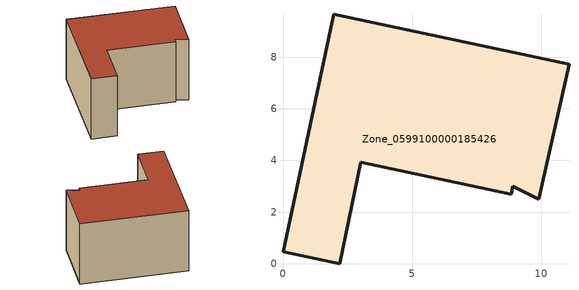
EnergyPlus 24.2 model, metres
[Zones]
Zone_0599100000185426
 floor ground (C_G): 0,0.47 1.97,9.66 11.08,7.72 9.91,2.5 8.91,3 8.84,2.69 3.02,3.93 2.19,0 z0
 wall outside (C_F): 1.97,9.66 0,0.47 2.19,0 3.02,3.93 8.84,2.69 8.91,3 9.91,2.5 11.08,7.72 1.97,9.66 z0:5.98
 roof outside (C_R): 8.84,2.69 8.91,3 9.91,2.5 11.08,7.72 1.97,9.66 0,0.47 2.19,0 3.02,3.93 z5.98
[BUILDING]
Pand.0599100000185426: North Axis=0; Terrain=City; Loads Convergence Tolerance Value=0.04; Temperature Convergence Tolerance Value=0.4; Solar Distribution=FullExterior; Maximum Number of Warmup Days=25; Minimum Number of Warmup Days=1
[Site:Location]
Rotterdam.The.Hague.AP_ZH_NLD Design_Conditions: Latitude=51.96; Longitude=4.45; Time Zone=1; Elevation=-4.5
[SITE:GROUNDTEMPERATURE:BUILDINGSURFACE]
18, 18, 18, 18, 18, 18, 18, 18, 18, 18, 18, 18
[MATERIAL] Thermal Absorptance=0.9; Solar Absorptance=0.7; Visible Absorptance=0.7
Name | Roughness | Thickness | Conductivity | Density | Specific Heat
G.TC.1975-1991 | MediumSmooth | 0.15 | 0.288461 | 540 | 1210
F.TC.1975-1991 | Rough | 0.3 | 0.230769 | 1920 | 840
R.TC.1975-1991 | MediumRough | 0.2 | 0.153846 | 1500 | 1000
[CONSTRUCTION]
C_G: G.TC.1975-1991
C_F: F.TC.1975-1991
C_R: R.TC.1975-1991
[ZONE]
Zone_0599100000185426: Type=1; Multiplier=1; Ceiling Height=Autocalculate; Volume=Autocalculate; Floor Area=autocalculate; Part of Total Floor Area=Yes
[ZONEINFILTRATION:DESIGNFLOWRATE]
Infil_Zone_0599100000185426: Zone or ZoneList or Space or SpaceList=Zone_0599100000185426; Schedule=AlwaysOn; Design Flow Rate Calculation Method=Flow/Area; Flow Rate per Floor Area=0.003; Constant Term Coefficient=1; Temperature Term Coefficient=0; Velocity Term Coefficient=0; Velocity Squared Term Coefficient=0
[HVACTEMPLATE:ZONE:IDEALLOADSAIRSYSTEM]
Zone_0599100000185426: Maximum Heating Supply Air Temperature=50; Minimum Cooling Supply Air Temperature=13; Maximum Heating Supply Air Humidity Ratio=0.0156; Minimum Cooling Supply Air Humidity Ratio=0.0077; Heating Limit=NoLimit; Cooling Limit=NoLimit; Dehumidification Control Type=ConstantSensibleHeatRatio; Cooling Sensible Heat Ratio=0.7; Dehumidification Setpoint=60; Humidification Control Type=None; Humidification Setpoint=30; Outdoor Air Method=None; Outdoor Air Flow Rate per Person=0.00944; Outdoor Air Flow Rate per Zone Floor Area=0; Outdoor Air Flow Rate per Zone=0; Demand Controlled Ventilation Type=None; Outdoor Air Economizer Type=NoEconomizer; Heat Recovery Type=None; Sensible Heat Recovery Effectiveness=0.7; Latent Heat Recovery Effectiveness=0.65
[ZONECONTROL:THERMOSTAT]
ThermostatControl_Zone_0599100000185426: Zone or ZoneList=Zone_0599100000185426; Control Type Schedule=DualSetpointControlType; Control 1=Thermostat_Zone_0599100000185426; Temperature Difference Between Cutout And Setpoint=0
[THERMOSTATSETPOINT:DUALSETPOINT]
Thermostat_Zone_0599100000185426: Heating Setpoint Temperature Schedule=HeatingSetpoint_Zone_0599100000185426; Cooling Setpoint Temperature Schedule=CoolingSetpoint_Zone_0599100000185426
[SCHEDULE:COMPACT]
HeatingSetpoint_Zone_0599100000185426: Through: 12/31, For: AllDays, Until: 24:00, 21
CoolingSetpoint_Zone_0599100000185426: Through: 12/31, For: AllDays, Until: 24:00, 24
DualSetpointControlType: Through: 12/31, For: AllDays, Until: 24:00, 4
AlwaysOn: Through: 12/31, For: AllDays, Until: 24:00, 1
